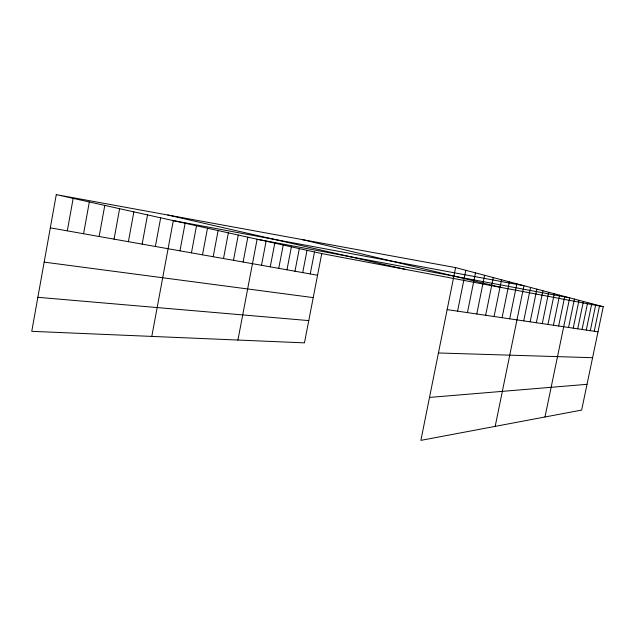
<?xml version="1.0" encoding="UTF-8"?>
<svg xmlns="http://www.w3.org/2000/svg" width="635" height="635" viewBox="0 0 635 635"><rect width="100%" height="100%" fill="white"/><g stroke="black" fill="none" stroke-linecap="round" stroke-linejoin="round"><path stroke-width="0.95" d="M56.277 194.635L31.75 331.335L304.451 342.86L321.755 253.587L56.277 194.635L455.589 267.597L603.25 306.721L581.644 410.083L420.878 440.365L455.589 267.597M67.302 230.854L73.16 198.382M83.566 233.736L89.321 201.97M99.131 236.498L104.791 205.407M114.062 239.149L119.626 208.701M128.389 241.689L133.866 211.868M142.145 244.126L147.534 214.9M155.369 246.475L160.671 217.821M151.805 336.407L173.307 220.623L523.962 285.718L495.181 426.371M179.975 250.833L185.118 223.25M191.437 252.873L196.501 225.774M202.501 254.833L207.494 228.219M213.185 256.723L218.099 230.569M223.504 258.556L228.354 232.847M233.474 260.326L238.26 235.045M243.126 262.033L247.84 237.18M237.934 340.05L257.111 239.236L569.682 297.831L544.997 416.981M261.501 265.295L266.089 241.229M270.256 266.851L274.788 243.165M278.749 268.351L283.218 245.031M286.98 269.812L291.394 246.848M294.965 271.232L299.323 248.61M302.72 272.606L307.015 250.317M310.245 273.939L314.492 251.976M457.573 311.158L465.804 270.304M467.431 312.61L475.464 272.867M476.774 313.984L484.608 275.288M485.64 315.285L493.292 277.59M494.062 316.524L501.539 279.773M502.071 317.698L509.381 281.853M509.699 318.818L516.85 283.829M523.716 320.881L530.566 287.464M530.169 321.826L536.877 289.139M536.345 322.739L542.925 290.735M542.266 323.604L548.719 292.275M547.949 324.437L554.284 293.743M553.403 325.239L559.618 295.164M558.649 326.017L564.753 296.521M568.547 327.469L574.429 299.085M573.222 328.152L579.001 300.299M577.723 328.819L583.414 301.466M582.073 329.454L587.661 302.593M586.264 330.073L591.764 303.681M590.312 330.668L595.725 304.729M594.225 331.24L599.551 305.737M429.506 397.423L587.034 384.318M438.436 352.973L592.598 357.703M37.854 297.307L308.769 320.596M44.164 262.12L313.222 297.609M447.143 309.626L598.011 331.795M50.316 227.838L317.556 275.233M321.755 253.587L603.25 306.721M167.791 215.011L405.551 269.407M301.847 239.506L500.785 287.385"/></g></svg>
